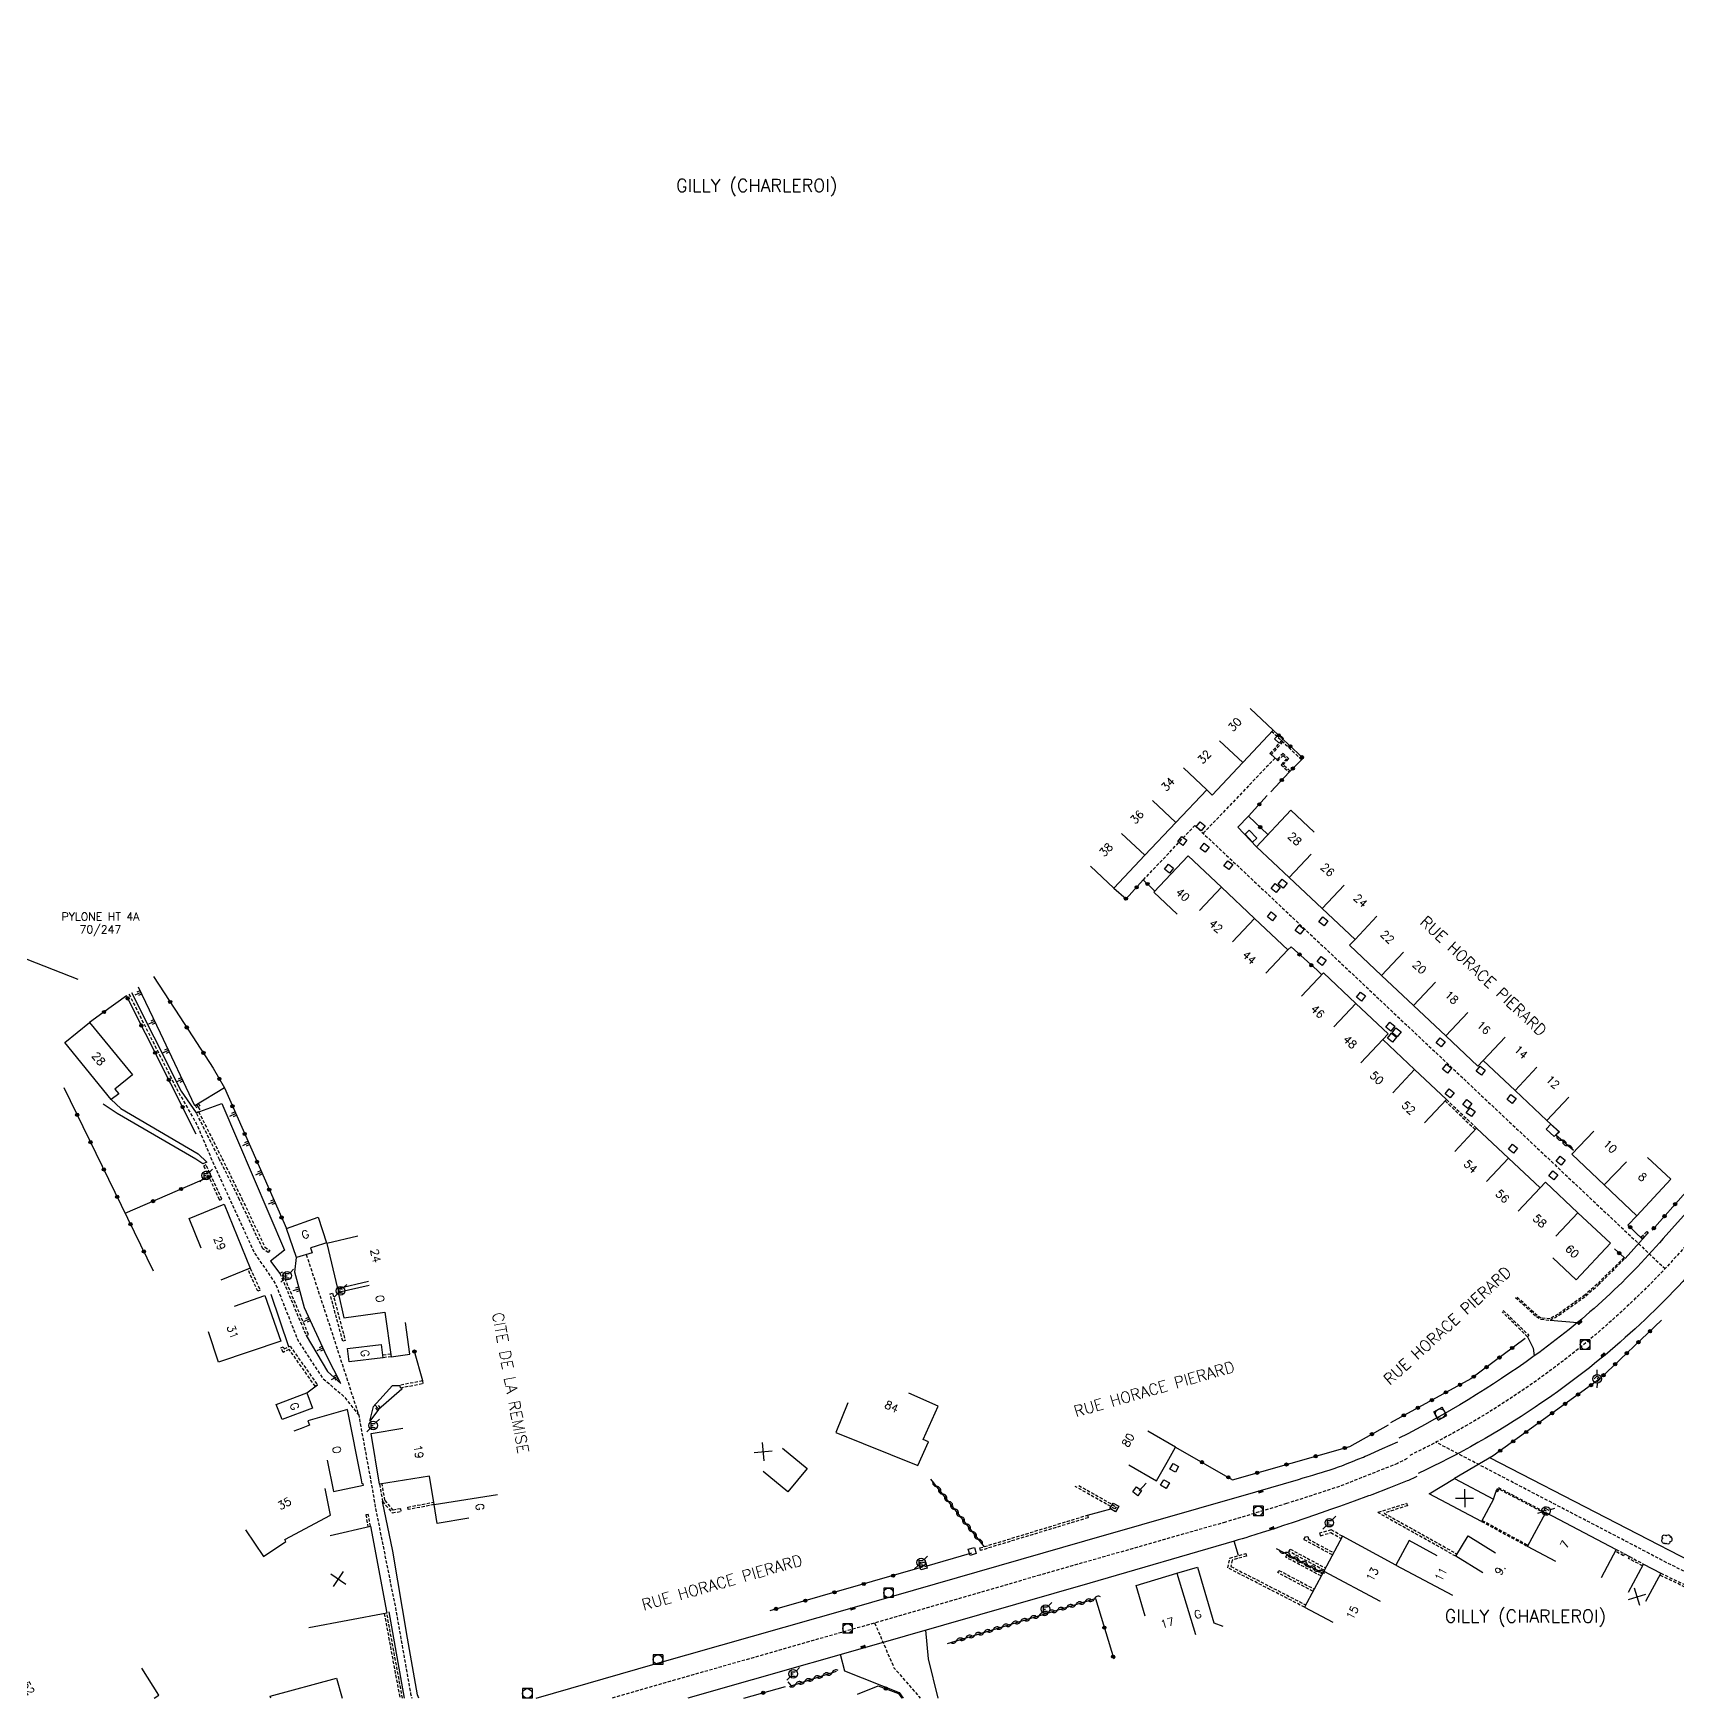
# Model space of a CAD drawing. Header units: millimetres. Extents: x 156998 to 158000, y 123000 to 124000.
# Drawn here: x 157348.8 to 157605.7, y 122999.9 to 123260.1 of the extents above; entities that cross this region are included whole.
import ezdxf
from ezdxf.enums import TextEntityAlignment as Align

# ---------------------------------------------------------------- set-up
doc = ezdxf.new("R2010")
doc.units = ezdxf.units.MM
doc.linetypes.add('DASHED', pattern=[0.75, 0.5, -0.25])
doc.layers.get('0').update_dxf_attribs({"linetype": 'CONTINUOUS'})
for name, color, linetype in [('W0001', 6, 'DASHED'), ('W0008', 7, 'CONTINUOUS'), ('W0100', 7, 'CONTINUOUS'), ('W0112', 1, 'DASHED'), ('W0211', 2, 'CONTINUOUS'), ('W0300', 7, 'CONTINUOUS'), ('W0310', 3, 'CONTINUOUS'), ('W0322', 7, 'CONTINUOUS'), ('W0334', 7, 'CONTINUOUS'), ('W0400', 7, 'CONTINUOUS'), ('W0420', 7, 'CONTINUOUS'), ('W0471', 7, 'CONTINUOUS'), ('W0473', 7, 'CONTINUOUS'), ('W0980', 7, 'CONTINUOUS'), ('W0984', 7, 'CONTINUOUS'), ('W0989', 7, 'CONTINUOUS'), ('W0991', 7, 'CONTINUOUS'), ('W1102', 7, 'CONTINUOUS')]:
    doc.layers.add(name, color=color, linetype=linetype)
doc.styles.get("Standard").update_dxf_attribs({"font": 'romans.shx', "width": 0.85})

# ---------------------------------------------------------------- blocks, each defined once
blk = doc.blocks.new('t112o')
at = {"color": 0, "linetype": 'Continuous'}
for p, q in [((-0.5, 0.5), (0.5, 0.5)), ((-0.5, -0.5), (-0.5, 0.5)), ((0.5, 0.5), (0.5, -0.5)), ((0.5, -0.5), (-0.5, -0.5))]:
    blk.add_line(p, q, dxfattribs=at)
blk = doc.blocks.new('T420')
for p, q in [((0.75, 0.75), (-0.75, 0.75)), ((-0.75, 0.75), (-0.75, -0.75)), ((0.75, 0.75), (0.75, -0.75)), ((0.75, -0.75), (-0.75, -0.75))]:
    blk.add_line(p, q)
blk.add_ellipse((0, 0), major_axis=(-0.53, 0.53), ratio=1, start_param=3.926991, end_param=10.210176)
blk = doc.blocks.new('T400')
for p, q in [((-0.15, 0.3), (0.15, 0.3)), ((-0.15, -0.25), (-0.15, 0.3)), ((-0.15, 0.15), (0.15, 0.15)), ((-0.15, 0), (0.15, 0)), ((0.15, 0.3), (0.15, -0.25)), ((-0.15, -0.15), (0.15, -0.15)), ((-0.15, -0.25), (-0.15, -0.3)), ((-0.15, -0.3), (0.15, -0.3)), ((0.15, -0.3), (0.15, -0.25))]:
    blk.add_line(p, q)
blk = doc.blocks.new('T471')
for p, q in [((-0.333334, 0.333334), (-0.333334, -0.333334)), ((-0.333334, 0.333334), (0.333334, 0.333334)), ((-0.333334, 0), (0, 0)), ((0.500001, 0.500001), (1.000002, 1.000002)), ((-0.500001, -0.500001), (-1.000002, -1.000002)), ((-0.333334, -0.333334), (0.333334, -0.333334))]:
    blk.add_line(p, q)
blk.add_ellipse((0, 0), major_axis=(0.471405, 0.471405), ratio=1, start_param=5.4977871438, end_param=11.780972451)
blk = doc.blocks.new('t211o')
at = {"color": 0, "linetype": 'Continuous'}
for p, q in [((-0.29, 0.5), (-0.29, 0)), ((0, 1), (0, 0)), ((0.29, 0.5), (0.29, 0))]:
    blk.add_line(p, q, dxfattribs=at)
blk = doc.blocks.new('t991o')
at = {"color": 0, "linetype": 'Continuous'}
for p, q in [((-1, 1), (1, -1)), ((-1, -1), (1, 1))]:
    blk.add_line(p, q, dxfattribs=at)
blk = doc.blocks.new('t322o')
at = {"color": 0, "linetype": 'Continuous'}
for radius in [0.25, 0.15]:
    blk.add_circle((0, 0), radius, dxfattribs=at)
blk = doc.blocks.new('t310o')
at = {"color": 0, "linetype": 'Continuous'}
for centre, start, end in [((-0.5, 0.38), 216.8699, 323.1304), ((0.5, -0.37), 36.8699, 143.1303)]:
    blk.add_arc(centre, 0.625, start, end, dxfattribs=at)
blk = doc.blocks.new('T300')
for p, q in [((-0.8, 0.51), (-0.86, 0.34)), ((-0.86, 0.34), (-0.86, 0.17)), ((-0.86, 0.17), (-0.74, 0.06)), ((-0.69, 0.63), (-0.8, 0.51)), ((-0.8, -0.06), (-0.74, 0.06)), ((-0.74, 0.06), (-0.69, 0.11)), ((-0.57, 0.69), (-0.69, 0.63)), ((-0.46, 0.69), (-0.57, 0.69)), ((-0.29, 0.63), (-0.46, 0.69)), ((-0.29, 0.63), (-0.17, 0.74)), ((-0.23, 0.57), (-0.29, 0.63)), ((-0.17, 0.74), (-0.06, 0.8)), ((-0.06, 0.8), (0.06, 0.8)), ((0.06, 0.8), (0.23, 0.74)), ((0.23, 0.74), (0.34, 0.63)), ((0.34, 0.63), (0.4, 0.51)), ((0.46, 0.46), (0.34, 0.46)), ((0.4, 0.51), (0.4, 0.46)), ((0.57, 0.4), (0.46, 0.46)), ((0.57, 0.4), (0.69, 0.29)), ((0.69, 0.29), (0.74, 0.17)), ((0.74, 0.06), (0.69, -0.17)), ((0.74, 0.17), (0.74, 0.06)), ((-0.8, -0.17), (-0.8, -0.06)), ((-0.8, -0.23), (-0.8, -0.17)), ((-0.74, -0.34), (-0.8, -0.23)), ((-0.69, -0.4), (-0.74, -0.34)), ((-0.51, -0.46), (-0.69, -0.4)), ((-0.4, -0.46), (-0.51, -0.46)), ((-0.4, -0.46), (-0.34, -0.46)), ((-0.34, -0.46), (-0.34, -0.4)), ((-0.34, -0.51), (-0.34, -0.46)), ((-0.29, -0.63), (-0.34, -0.51)), ((-0.17, -0.74), (-0.29, -0.63)), ((-0.06, -0.8), (-0.17, -0.74)), ((0.06, -0.8), (-0.06, -0.8)), ((0.17, -0.74), (0.06, -0.8)), ((0.23, -0.69), (0.17, -0.74)), ((0.29, -0.46), (0.23, -0.46)), ((0.29, -0.63), (0.23, -0.69)), ((0.46, -0.4), (0.29, -0.46)), ((0.34, -0.51), (0.29, -0.63)), ((0.34, -0.51), (0.34, -0.46)), ((0.57, -0.34), (0.46, -0.4)), ((0.63, -0.29), (0.57, -0.34)), ((0.69, -0.17), (0.63, -0.29))]:
    blk.add_line(p, q)

msp = doc.modelspace()

# ---------------------------------------------------------------- linework, layer by layer
at = {"layer": 'W0001'}
msp.add_line((157542.81, 123146.88), (157531.57, 123135.13), dxfattribs=at)
at = {"layer": 'W0001', "flags": 128}
msp.add_lwpolyline([(157713.9, 123189.35), (157681.63, 123153.61), (157676.16, 123147.5), (157660.23, 123129.89), (157645.66, 123113.81), (157633.58, 123100.43), (157605.98, 123069.56, -0.098423), (157563.66, 123037.84)], format="xyb", dxfattribs=at)
at = {"layer": 'W0001'}
for points in [[(157522.24, 123127.84), (157530.27, 123136.35), (157603.74, 123067.12)], [(157563.43, 123037.43), (157561.93, 123036.67), (157552.86, 123033.08), (157544.61, 123030.4), (157535.04, 123027.51), (157506.07, 123019.24), (157487.35, 123013.79), (157449.09, 123002.85), (157439.17, 123000)]]:
    msp.add_lwpolyline(points, dxfattribs=at)
at = {"layer": 'W0001', "flags": 128}
for points in [[(157363.72, 123110), (157371.43, 123094.72), (157374.25, 123089.81), (157376.83, 123083.74), (157383.26, 123069.69), (157386.64, 123064.71), (157390.15, 123055.85), (157393.96, 123050.02), (157397.36, 123047.13), (157399.62, 123044.2)], [(157391.44, 123069.33), (157397.48, 123050.86), (157399.62, 123044.2), (157401.62, 123033.36), (157402.24, 123029.73), (157405.35, 123014.17), (157407.74, 123000.68), (157407.91, 123000)], [(157648.56, 123000), (157643.88, 123002.04), (157634.97, 123005.98), (157633.63, 123006.24), (157623.73, 123010.77), (157621.79, 123012.55), (157611.96, 123017.23), (157603.93, 123021.21), (157596.92, 123024.89), (157585.92, 123030.61), (157567.95, 123039.99)], [(157480.24, 123011.76), (157483.26, 123004.76), (157487.17, 123000.25), (157487.17, 123000.25), (157487.34, 123000)]]:
    msp.add_lwpolyline(points, dxfattribs=at)
at = {"layer": 'W0008'}
for points in [[(157634.03, 123258.35, 0.016826), (157656.84, 123259.48, -0.029671), (157669.05, 123260.11, -0.238707), (157677.95, 123253.83), (157684.26, 123241.2), (157683.88, 123241.02), (157687.48, 123233.68), (157706.59, 123194.75, -0.348584), (157704.78, 123184.26), (157679.16, 123155.83), (157673.69, 123149.72), (157657.77, 123132.11), (157643.2, 123116.03), (157631.12, 123102.65), (157603.45, 123071.81, -0.059604), (157583.3, 123053.48, -0.039434), (157562.15, 123040.62)], [(157747.43, 123000), (157746.13, 123006.86), (157740.74, 123038.35), (157739.04, 123048.48), (157736.95, 123060.13), (157734.57, 123074.13), (157730.31, 123098.32), (157725.94, 123123.65), (157727.69, 123125.92, 0.042829), (157715.45, 123172.39, 0.388602), (157706.52, 123173.51), (157699.98, 123168.94), (157682.99, 123150.14), (157678.54, 123145.16), (157663.29, 123128.21), (157647.61, 123110.84), (157636.16, 123098.07), (157608.61, 123067.42, -0.064262), (157583.47, 123045.49, -0.037804), (157565.16, 123035.09)]]:
    msp.add_lwpolyline(points, format="xyb", dxfattribs=at)
for points in [[(157360.97, 123093.55), (157362.44, 123092.12), (157374.56, 123085.06), (157375.88, 123083.74), (157375.26, 123083.47), (157374.16, 123084.21), (157361.88, 123091.37), (157359.69, 123092.8)], [(157427.33, 123000), (157445.97, 123005.36), (157476.35, 123014.03), (157513.09, 123024.58), (157539.8, 123032.24), (157546.47, 123034.19), (157547.22, 123034.41), (157547.98, 123034.63), (157548.73, 123034.86), (157549.49, 123035.09), (157550.08, 123035.28), (157550.68, 123035.46), (157551.28, 123035.65), (157551.87, 123035.85), (157552.21, 123035.96), (157552.55, 123036.08), (157552.89, 123036.2), (157553.23, 123036.33), (157554.08, 123036.66), (157554.92, 123037), (157555.76, 123037.34), (157556.6, 123037.68), (157556.89, 123037.8), (157557.17, 123037.92), (157559.57, 123039), (157561.98, 123040.08)], [(157612.71, 123018.81), (157576.36, 123037.57)], [(157564.97, 123034.63), (157564.75, 123034.52), (157564.53, 123034.42), (157564.31, 123034.32), (157564.09, 123034.23), (157563.87, 123034.13), (157563.64, 123034.04), (157563.42, 123033.95), (157563.2, 123033.86), (157560.56, 123032.82), (157557.92, 123031.79), (157557.67, 123031.69), (157557.42, 123031.6), (157555.16, 123030.78), (157552.89, 123029.97), (157551.45, 123029.47), (157550.01, 123028.96), (157547.75, 123028.19), (157545.48, 123027.42), (157544.14, 123026.97), (157542.8, 123026.53), (157541.81, 123026.21), (157540.81, 123025.89), (157539.82, 123025.58), (157538.83, 123025.26), (157538.23, 123025.08), (157537.64, 123024.9), (157537.04, 123024.72), (157536.44, 123024.54), (157513.84, 123018), (157479.39, 123008.1), (157461.11, 123002.87), (157451.07, 123000)], [(157409.01, 123000), (157408.83, 123000.55), (157408.83, 123000.55), (157407.27, 123009.38), (157404.95, 123022.99), (157403.35, 123030.74)]]:
    msp.add_lwpolyline(points, dxfattribs=at)
at = {"layer": 'W0008', "flags": 128}
for points in [[(157385.91, 123063.14), (157388.68, 123054.93)], [(157537.07, 123022.31), (157536.44, 123024.54)], [(157495.36, 123022.68), (157488.05, 123020.54)], [(157406.8, 123000), (157404.37, 123013.5)], [(157490.17, 123000), (157488.65, 123006.16), (157488.22, 123010.61)], [(157474.87, 123006.87), (157475.51, 123004.28), (157484.07, 123000.91), (157484.69, 123000)]]:
    msp.add_lwpolyline(points, dxfattribs=at)
at = {"layer": 'W0100'}
for points in [[(157538.9, 123154.65), (157542.53, 123151.22), (157537.76, 123146.17), (157532.98, 123141.11), (157532.13, 123141.92), (157527.29, 123136.8), (157522.46, 123131.69), (157517.62, 123126.57), (157513.99, 123130)], [(157588.7, 123093.92), (157585.28, 123090.27), (157580.3, 123094.96), (157575.31, 123099.65), (157574.49, 123098.77), (157569.48, 123103.49), (157564.46, 123108.2), (157559.45, 123112.92), (157554.44, 123117.63), (157555.3, 123118.55), (157550.16, 123123.38), (157545.03, 123128.2), (157539.89, 123133.03), (157545.25, 123138.73), (157548.89, 123135.3)], [(157527.49, 123122.5), (157523.85, 123125.93), (157529.22, 123131.61), (157534.41, 123126.72), (157539.6, 123121.82), (157544.79, 123116.92), (157541.36, 123113.28)], [(157546.94, 123109.67), (157550.37, 123113.31), (157555.43, 123108.55), (157560.49, 123103.79), (157559.64, 123102.89), (157564.61, 123098.22), (157569.58, 123093.54), (157566.15, 123089.9)], [(157586.22, 123068.82), (157589.86, 123065.39), (157595.2, 123071.07), (157590.13, 123075.83), (157585.06, 123080.6), (157584.24, 123079.72), (157579.27, 123084.39), (157574.3, 123089.06), (157570.88, 123085.42)], [(157601, 123084.49), (157604.64, 123081.07), (157599.31, 123075.39), (157589.19, 123084.98), (157592.63, 123088.61)], [(157375.02, 123070.3), (157373.13, 123074.93), (157378.61, 123077.17), (157382.69, 123067.18), (157378.06, 123065.29)], [(157399.49, 123072.18), (157394.63, 123071.02), (157396.31, 123064), (157401.17, 123065.16)], [(157380.23, 123061.23), (157384.95, 123062.9), (157387.47, 123055.79), (157377.74, 123052.51), (157376.14, 123057.24)], [(157401.27, 123064.48), (157396.39, 123063.38), (157397.28, 123059.42), (157403.73, 123060.31), (157404.7, 123053.35), (157407.63, 123053.75), (157406.94, 123058.71)], [(157476.05, 123046.16), (157474.19, 123041.52), (157487, 123036.36), (157488.65, 123040.06), (157488.65, 123040.06), (157487.84, 123040.42), (157490.17, 123045.63), (157485.6, 123047.67)], [(157394.72, 123037.2), (157395.69, 123032.31), (157400.35, 123033.3), (157400.33, 123033.51), (157400.18, 123033.48), (157400.06, 123034.13), (157397.88, 123045.11), (157391.67, 123043.35), (157391.94, 123042.67), (157390.65, 123042.16), (157389.49, 123041.7)], [(157416.82, 123028.11), (157411.88, 123027.32), (157411.41, 123030.24), (157410.7, 123034.67), (157402.88, 123033.42), (157401.57, 123041.37), (157406.51, 123042.18)], [(157519.95, 123036.48), (157524.26, 123033.96), (157525.92, 123036.86), (157527.27, 123039.23), (157522.92, 123041.7)], [(157465.83, 123039.06), (157469.69, 123035.88), (157466.7, 123032.25), (157462.84, 123035.44)], [(157381.96, 123026.3), (157384.75, 123022.16), (157388.22, 123024.51), (157388.07, 123024.78), (157395.23, 123028.62), (157394.38, 123032.78)], [(157586.65, 123021.36), (157582.25, 123023.73), (157585.09, 123029.02), (157596.08, 123023.26), (157593.76, 123018.83)], [(157395.18, 123025.41), (157401.46, 123026.86), (157404.01, 123013.3), (157391.84, 123011)], [(157568.15, 123022.22), (157563.76, 123024.62), (157561.68, 123020.81), (157553.32, 123025.3), (157550.4, 123019.87), (157547.41, 123014.22), (157551.82, 123011.88)], [(157575.29, 123019.57), (157571.04, 123022.18), (157572.98, 123025.35), (157577.24, 123022.73)], [(157598.03, 123016.55), (157600.38, 123020.96), (157603.06, 123019.53), (157600.7, 123015.12)], [(157367.69, 123000), (157368.41, 123000.46), (157365.73, 123004.68)], [(157385.79, 123000.31), (157396.17, 123003.12), (157397.02, 123000)], [(157385.87, 123000), (157385.79, 123000.31)]]:
    msp.add_lwpolyline(points, dxfattribs=at)
for points in [[(157364.27, 123097.39), (157361.53, 123095.15), (157362.15, 123094.4), (157360.97, 123093.55), (157353.7, 123102.43), (157357.56, 123105.59)], [(157393.28, 123075.18), (157394.59, 123071.17), (157392.65, 123070.52), (157392.1, 123070.34), (157392.35, 123069.6), (157389.88, 123068.87), (157388.34, 123073.37)], [(157575.08, 123027.62), (157566.87, 123031.95), (157570.82, 123034.34), (157576.92, 123031.12)]]:
    msp.add_lwpolyline(points, close=True, dxfattribs=at)
at = {"layer": 'W0100', "flags": 128}
for points in [[(157403.4, 123053.19), (157398.13, 123052.58), (157397.88, 123054.65), (157403.15, 123055.27)], [(157386.75, 123045.9), (157391.54, 123047.69), (157392.42, 123045.32), (157387.64, 123043.53)]]:
    msp.add_lwpolyline(points, close=True, dxfattribs=at)
msp.add_lwpolyline([(157522.53, 123012.83), (157521.09, 123017.62), (157527.48, 123019.54), (157530.71, 123020.5), (157533.26, 123011.8), (157534.62, 123011.25)], dxfattribs=at)
at = {"layer": 'W0112'}
msp.add_line((157546.95, 123146.62), (157542.32, 123150.99), dxfattribs=at)
for points in [[(157543.99, 123149.41), (157542.18, 123147.43), (157542.01, 123147.58), (157543.83, 123149.57)], [(157545.17, 123144.84), (157544.07, 123145.84), (157544.93, 123146.78), (157544.06, 123147.61), (157543.06, 123146.63), (157543.22, 123146.46), (157544.06, 123147.29), (157544.61, 123146.77), (157543.75, 123145.83), (157545.01, 123144.68)], [(157569.37, 123093.32), (157574.1, 123088.84)], [(157569.58, 123093.54), (157574.3, 123089.06)], [(157580.38, 123062.61), (157583.65, 123059.62), (157584.36, 123059.21), (157585.81, 123059.06), (157587.14, 123059.83), (157591.37, 123062.85), (157593.28, 123064.54), (157597.5, 123068.72), (157597.36, 123068.86), (157593.14, 123064.69), (157591.24, 123063.01), (157587.03, 123059.99), (157585.77, 123059.27), (157584.42, 123059.4), (157583.77, 123059.78), (157580.51, 123062.75)], [(157382.69, 123067.18), (157384.23, 123063.73), (157383.86, 123063.57), (157382.32, 123067.02)], [(157578.47, 123060.58), (157582.46, 123056.69), (157582.26, 123056.48), (157578.27, 123060.37)], [(157402.88, 123033.42), (157403.35, 123030.74), (157404.87, 123028.96), (157406.27, 123029.2), (157406.2, 123029.6), (157405.03, 123029.39), (157403.73, 123030.92), (157403.27, 123033.49)], [(157512.13, 123033.24), (157517.97, 123029.92), (157517.77, 123029.57), (157511.59, 123033.09)], [(157585.01, 123028.86), (157577.78, 123032.67), (157577.53, 123032.25), (157577.37, 123032.35), (157577.71, 123032.91), (157585.09, 123029.02)], [(157411.41, 123030.24), (157407.37, 123029.47), (157407.3, 123029.86), (157411.34, 123030.63)], [(157571.04, 123022.18), (157558.98, 123028.95), (157558.94, 123029.06), (157563.36, 123030.46), (157563.48, 123030.08), (157559.84, 123028.92), (157571.23, 123022.53)], [(157401.46, 123026.86), (157401.12, 123028.72), (157400.73, 123028.65), (157401.06, 123026.79)], [(157575.08, 123027.62), (157582.25, 123023.73)], [(157575.16, 123027.79), (157582.34, 123023.89)], [(157551.76, 123022.39), (157547.31, 123024.78), (157547.56, 123025.19), (157547.95, 123025.29), (157548.05, 123024.9), (157547.96, 123024.88), (157551.94, 123022.74)], [(157547.41, 123014.22), (157535.44, 123020.36), (157535.75, 123021.9), (157538.25, 123022.6), (157538.36, 123022.21), (157536.09, 123021.58), (157535.9, 123020.58), (157547.59, 123014.58)], [(157549.99, 123019.1), (157544.47, 123022.03), (157544.66, 123022.38), (157550.18, 123019.45)], [(157550.47, 123019.99), (157544.98, 123022.94), (157545.17, 123023.29), (157550.66, 123020.35)], [(157596.08, 123023.26), (157597.41, 123022.55), (157597.25, 123022.26), (157595.93, 123022.96)], [(157600.23, 123020.67), (157598.04, 123021.84), (157598.2, 123022.13), (157600.38, 123020.96)], [(157548.72, 123016.7), (157543.22, 123019.62), (157543.41, 123019.97), (157548.91, 123017.05)], [(157626.06, 123000), (157623.1, 123009.62), (157602.91, 123019.24)], [(157603.06, 123019.53), (157623.37, 123009.85), (157626.41, 123000)], [(157403.62, 123013.22), (157406.06, 123000)], [(157406.47, 123000), (157404.01, 123013.3)]]:
    msp.add_lwpolyline(points, dxfattribs=at)
for points in [[(157385.73, 123069.96), (157385.5, 123069.63), (157384.64, 123070.22), (157381.02, 123077.87), (157377.9, 123084.16), (157374.24, 123091.48), (157374.6, 123091.66), (157378.26, 123084.34), (157381.38, 123078.04), (157384.96, 123070.49)], [(157377.88, 123077.8), (157378.24, 123077.97), (157375.76, 123083.31), (157375.4, 123083.15)], [(157599.99, 123072.06), (157600.9, 123072.9), (157601.1, 123072.68), (157600.19, 123071.84)], [(157387.68, 123066.54), (157387.32, 123066.38), (157391.41, 123056.69), (157391.78, 123056.84)], [(157395.55, 123063.27), (157397.52, 123055.88), (157397.13, 123055.78), (157395.16, 123063.17)], [(157387.48, 123054.72), (157387.84, 123054.89), (157388, 123054.56), (157388.89, 123055.02), (157393.17, 123048.96), (157392.84, 123048.73), (157388.76, 123054.5), (157387.82, 123054.02)], [(157409.7, 123049.19), (157409.62, 123049.59), (157406.03, 123048.88), (157406.11, 123048.49)], [(157513.48, 123028.59), (157513.6, 123028.2), (157496.78, 123023.09), (157496.66, 123023.47)], [(157553.12, 123024.96), (157553.32, 123025.3), (157551.57, 123026.31), (157549.77, 123025.78), (157549.89, 123025.39), (157551.52, 123025.88)]]:
    msp.add_lwpolyline(points, close=True, dxfattribs=at)
at = {"layer": 'W0112', "flags": 128}
for points in [[(157404.65, 123053.74), (157403.35, 123053.59)], [(157404.7, 123053.35), (157403.4, 123053.19)]]:
    msp.add_lwpolyline(points, dxfattribs=at)
at = {"layer": 'W0211', "flags": 128}
for points in [[(157364.11, 123110.28), (157367.62, 123103.31), (157371.89, 123094.82), (157374.24, 123091.48), (157378.23, 123092.94), (157388.03, 123070.02), (157385.86, 123068.3), (157387.32, 123066.38)], [(157378.64, 123095.34), (157374.02, 123092.57), (157368.64, 123103.91), (157365.24, 123111.08)], [(157391.41, 123056.69), (157394.75, 123051.07), (157396.83, 123049.15), (157394.65, 123053.46), (157391.16, 123060.98), (157389.64, 123066.54), (157389.88, 123068.87)], [(157406.29, 123048.53), (157406.35, 123048.26), (157402.72, 123045.11), (157401.35, 123043.29), (157401.92, 123045.58), (157404.91, 123048.88), (157406.03, 123048.88)]]:
    msp.add_lwpolyline(points, dxfattribs=at)
at = {"layer": 'W0310'}
msp.add_lwpolyline([(157589.44, 123085.55), (157586.67, 123087.98)], dxfattribs=at)
at = {"layer": 'W0310', "flags": 128}
for points in [[(157497.38, 123023.66), (157489.04, 123034.21)], [(157543, 123023.41), (157550.24, 123019.57)], [(157491.6, 123008.56), (157514.77, 123015.58)], [(157466.7, 123002.57), (157467.22, 123001.96), (157474.26, 123004.22)]]:
    msp.add_lwpolyline(points, dxfattribs=at)
at = {"layer": 'W0322'}
for points in [[(157542.15, 123141.62), (157545.01, 123144.68), (157547.19, 123146.85), (157542.53, 123151.22)], [(157541.7, 123134.95), (157538.67, 123137.81), (157541.58, 123141.02)], [(157517.62, 123126.57), (157519.55, 123124.87), (157522.22, 123127.86), (157524, 123126.08)], [(157544.79, 123116.92), (157545.3, 123117.41), (157549.36, 123113.72)], [(157586.67, 123087.98), (157587.24, 123088.49), (157585.9, 123089.67)], [(157606.98, 123079.06), (157601.71, 123073.12)], [(157600.22, 123071.74), (157597.94, 123073.93), (157599.31, 123075.39)], [(157595.83, 123070.22), (157597.33, 123068.83)], [(157603.2, 123059.06), (157593.54, 123049.9), (157576.89, 123037.88)], [(157581.87, 123056.21), (157573.37, 123049.88), (157560.83, 123043.05)]]:
    msp.add_lwpolyline(points, dxfattribs=at)
at = {"layer": 'W0322', "flags": 128}
for points in [[(157367.58, 123112.76), (157371.69, 123106.44), (157376.9, 123098.45), (157378.64, 123095.34), (157388.34, 123073.37)], [(157374.25, 123088.14), (157366.31, 123103.83), (157363.33, 123109.72), (157359.66, 123107.09), (157357.56, 123105.59)], [(157353.55, 123095.41), (157367.53, 123066.77)], [(157363.14, 123075.76), (157376.36, 123081.5)], [(157409.62, 123049.59), (157408.32, 123054.19)], [(157391.54, 123047.69), (157393.17, 123048.96)], [(157527.27, 123039.23), (157536.17, 123034.14), (157554.49, 123039.32), (157560.54, 123042.7)], [(157521.55, 123032.4), (157522.69, 123033.62)], [(157513.49, 123028.58), (157517.36, 123029.65)], [(157487.69, 123020.45), (157463.85, 123013.67)], [(157514.77, 123015.58), (157517.6, 123006.13)], [(157459.8, 123000), (157466.33, 123001.84)], [(157477.58, 123000.62), (157480.79, 123001.96), (157483.99, 123000.74), (157484.51, 123000)]]:
    msp.add_lwpolyline(points, dxfattribs=at)
at = {"layer": 'W0334'}
for p, q in [((157549.36, 123113.72), (157550.09, 123113.03)), ((157585.9, 123089.67), (157585.28, 123090.27)), ((157576.89, 123037.88), (157570.82, 123034.34)), ((157597.41, 123022.55), (157598.2, 123022.13))]:
    msp.add_line(p, q, dxfattribs=at)
for points in [[(157543.07, 123146.64), (157542.19, 123147.45)], [(157539.89, 123133.03), (157536.97, 123136.1), (157538.67, 123137.81)], [(157600.81, 123072.34), (157600.22, 123071.74), (157597.5, 123068.72)], [(157585.81, 123059.06), (157590.08, 123058.7)], [(157582.26, 123056.48), (157583.12, 123054.68), (157583.3, 123053.48)], [(157576.92, 123031.12), (157577.37, 123032.35)]]:
    msp.add_lwpolyline(points, dxfattribs=at)
for points in [[(157539.3, 123133.74), (157538.14, 123134.99), (157538.78, 123135.63), (157539.95, 123134.39)], [(157586.4, 123087.77), (157585.18, 123088.93), (157585.9, 123089.67), (157587.12, 123088.51)]]:
    msp.add_lwpolyline(points, close=True, dxfattribs=at)
at = {"layer": 'W0473', "elevation": 0.94, "flags": 128}
msp.add_lwpolyline([(157346.57, 123115.93), (157355.75, 123112.34)], dxfattribs=at)
at = {"layer": 'W1102'}
for p, q in [((157534.12, 123149.6), (157537.76, 123146.17)), ((157528.49, 123145.35), (157532.13, 123141.92)), ((157523.66, 123140.24), (157527.29, 123136.8)), ((157518.82, 123135.12), (157522.46, 123131.69)), ((157548.45, 123131.85), (157545.03, 123128.2)), ((157534.41, 123126.72), (157530.98, 123123.08)), ((157553.59, 123127.02), (157550.16, 123123.38)), ((157539.6, 123121.82), (157536.17, 123118.18)), ((157558.72, 123122.19), (157555.3, 123118.55)), ((157562.88, 123116.56), (157559.45, 123112.92)), ((157567.89, 123111.85), (157564.46, 123108.2)), ((157552, 123104.91), (157555.43, 123108.55)), ((157572.9, 123107.13), (157569.48, 123103.49)), ((157556.21, 123099.25), (157559.64, 123102.89)), ((157578.74, 123103.29), (157575.31, 123099.65)), ((157561.18, 123094.57), (157564.61, 123098.22)), ((157583.72, 123098.6), (157580.3, 123094.96)), ((157575.84, 123080.75), (157579.27, 123084.39)), ((157594.25, 123080.19), (157597.69, 123083.82)), ((157580.81, 123076.08), (157584.24, 123079.72)), ((157586.7, 123072.19), (157590.13, 123075.83))]:
    msp.add_line(p, q, dxfattribs=at)
at = {"layer": 'W1102', "flags": 128}
for points in [[(157411.41, 123030.24), (157421.29, 123031.82)], [(157527.48, 123019.54), (157530.36, 123009.97)], [(157550.4, 123019.87), (157559.23, 123015.18)], [(157561.68, 123020.81), (157570.51, 123016.12)]]:
    msp.add_lwpolyline(points, dxfattribs=at)

# ---------------------------------------------------------------- block references
at = {"layer": 'W0112'}
for p, rotation in [((157543.42, 123149.91), 136.8289338941502), ((157531.19, 123136.2), 141.8169419394893), ((157528.33, 123133.95), 141.8169419394893), ((157531.82, 123132.86), 141.8169419394893), ((157535.5, 123130.15), 141.8169419394893), ((157526.22, 123129.62), 141.8169419394893), ((157543.99, 123127.25), 141.8169419394893), ((157542.9, 123126.6), 141.8169419394893), ((157542.3, 123122.16), 141.8169419394893), ((157546.64, 123120.05), 141.8169419394893), ((157550.37, 123121.39), 141.8169419394893), ((157550.07, 123115.2), 141.8169419394893), ((157556.24, 123109.63), 141.8169419394893), ((157560.83, 123104.9), 141.8169419394893), ((157561.78, 123104.03), 141.8169419394893), ((157561.08, 123103.2), 141.8169419394893), ((157568.67, 123102.47), 141.8169419394893), ((157569.67, 123098.36), 141.8169419394893), ((157574.95, 123098.03), 141.8169419394893), ((157570.08, 123094.5), 141.8169419394893), ((157579.75, 123093.6), 141.8169419394893), ((157572.84, 123092.82), 141.8169419394893), ((157573.39, 123091.56), 141.8169419394893), ((157579.98, 123085.84), 141.8169419394893), ((157587.42, 123084), 141.8169419394893), ((157586.28, 123081.68), 141.8169419394893), ((157527.06, 123035.99), 60.98340425689641), ((157521.26, 123032.34), 53.47615316646404), ((157525.61, 123033.46), 60.40784943920861), ((157517.69, 123029.82), 61.33300739086418), ((157487.82, 123020.69), 14.51020223135523), ((157495.49, 123022.93), 16.55063402353567)]:
    msp.add_blockref('t112o', p, dxfattribs=dict(at, rotation=rotation))
at = {"layer": 'W0211'}
for p, rotation in [((157365.61, 123110.3), 115.3786242516221), ((157367.75, 123105.78), 115.3786242511182), ((157369.9, 123101.26), 115.3786242511495), ((157372.04, 123096.74), 115.3786242512271), ((157374.35, 123092.77), 210.9330741625232), ((157380.4, 123091.35), 113.8392422629311), ((157382.42, 123086.78), 113.8392422631665), ((157384.44, 123082.2), 113.8392422628108), ((157386.46, 123077.63), 113.8392422629752), ((157390.34, 123063.98), 105.3496509366568), ((157391.96, 123059.27), 114.8684334392069), ((157394.06, 123054.73), 114.8684334390771), ((157394.06, 123054.73), 114.8684334392069), ((157396.28, 123050.25), 116.8678128852529), ((157402.77, 123045.16), 40.98821750193076)]:
    msp.add_blockref('t211o', p, dxfattribs=dict(at, rotation=rotation))
at = {"layer": 'W0300', "rotation": 216.7813152394882}
msp.add_blockref('T300', (157603.91, 123024.81), dxfattribs=at)
at = {"layer": 'W0310'}
for p, rotation in [((157587.56, 123087.2), 138.7172079095792), ((157588.5, 123086.37), 138.7172079095792), ((157489.94, 123033.08), 128.3241931736182), ((157490.87, 123031.9), 128.3241931736182), ((157491.8, 123030.72), 128.3241931736182), ((157492.73, 123029.55), 128.3241931736182), ((157493.66, 123028.37), 128.3241931736182), ((157494.59, 123027.19), 128.3241931736182), ((157495.52, 123026.02), 128.3241931736182), ((157496.45, 123024.84), 128.3241931736182), ((157544.32, 123022.71), 332.0419905393707), ((157545.65, 123022), 332.0419905393707), ((157546.97, 123021.3), 332.0419905393707), ((157548.3, 123020.6), 332.0419905393707), ((157549.62, 123019.89), 332.0419905393707), ((157514.57, 123015.52), 16.87300896623372), ((157505.96, 123012.91), 16.87300896623372), ((157507.39, 123013.35), 16.87300896623372), ((157508.83, 123013.78), 16.87300896623372), ((157510.26, 123014.22), 16.87300896623372), ((157511.7, 123014.65), 16.87300896623372), ((157513.13, 123015.09), 16.87300896623372), ((157497.34, 123010.3), 16.87300896623372), ((157498.78, 123010.73), 16.87300896623372), ((157500.22, 123011.17), 16.87300896623372), ((157501.65, 123011.61), 16.87300896623372), ((157503.09, 123012.04), 16.87300896623372), ((157504.52, 123012.48), 16.87300896623372), ((157493.04, 123008.99), 16.87300896623372), ((157494.47, 123009.43), 16.87300896623372), ((157495.91, 123009.86), 16.87300896623372), ((157469.31, 123002.63), 17.80214441229441), ((157470.74, 123003.09), 17.80214441229441), ((157472.17, 123003.55), 17.80214441229441), ((157473.6, 123004.01), 17.80214441229441), ((157467.89, 123002.17), 17.80214441229441)]:
    msp.add_blockref('t310o', p, dxfattribs=dict(at, rotation=rotation))
at = {"layer": 'W0322'}
for p, rotation in [((157543.37, 123150.43), 136.8289338941502), ((157545.2, 123148.72), 136.8289338941502), ((157547.02, 123147.01), 136.8289338941502), ((157543.85, 123143.45), 46.85757754066653), ((157545.58, 123145.25), 44.88826185817894), ((157540.35, 123139.66), 47.80193080490922), ((157540.49, 123136.1), 316.762527823103), ((157519.5, 123124.92), 318.6802587381593), ((157521.17, 123126.69), 48.23339891606543), ((157522.87, 123127.21), 314.9925162052612), ((157546.62, 123116.2), 317.7068243161533), ((157548.47, 123114.52), 317.7068243161533), ((157363.53, 123109.33), 116.8410623763219), ((157359.83, 123107.21), 215.5952548749083), ((157370.17, 123108.78), 303.0704653535605), ((157365.67, 123105.09), 116.8410623763219), ((157372.76, 123104.8), 303.0704653536079), ((157367.82, 123100.85), 116.8410623762688), ((157375.36, 123100.82), 303.0704653536079), ((157369.96, 123096.61), 116.8410623762688), ((157377.84, 123096.77), 299.1642566329274), ((157355.63, 123091.15), 296.023302201562), ((157372.11, 123092.37), 116.8410623762688), ((157379.89, 123092.49), 293.8392422629311), ((157357.72, 123086.88), 296.023302201562), ((157381.81, 123088.15), 293.8392422629311), ((157383.73, 123083.8), 293.8392422629311), ((157359.8, 123082.61), 296.023302201562), ((157376.21, 123081.44), 23.45819116488659), ((157361.88, 123078.34), 296.023302201562), ((157371.86, 123079.55), 23.45819116488659), ((157385.65, 123079.46), 293.8392422629311), ((157367.5, 123077.66), 23.45819116488659), ((157605.32, 123077.19), 228.4138614472002), ((157363.97, 123074.07), 296.023302201562), ((157387.57, 123075.11), 293.8392422629311), ((157598.3, 123073.59), 136.1923169420304), ((157602, 123073.45), 228.4138614472002), ((157603.66, 123075.32), 228.4138614472002), ((157366.05, 123069.8), 296.023302201562), ((157596.58, 123069.53), 317.3172953890103), ((157601.39, 123057.34), 223.4732034642512), ((157579.86, 123054.72), 216.6872050795583), ((157599.58, 123055.62), 223.4732034642512), ((157408.33, 123054.16), 105.7300947855376), ((157577.86, 123053.22), 216.6872050795583), ((157595.95, 123052.18), 223.4732034642512), ((157597.76, 123053.9), 223.4732034642512), ((157573.85, 123050.24), 216.6872050795583), ((157575.85, 123051.73), 216.6872050795583), ((157594.13, 123050.46), 223.4732034642512), ((157569.5, 123047.78), 208.5682444639512), ((157571.7, 123048.97), 208.5682444639512), ((157590.15, 123047.45), 215.8162139441482), ((157592.18, 123048.91), 215.8162139441482), ((157565.11, 123045.38), 208.5682444639512), ((157567.3, 123046.58), 208.5682444639512), ((157586.09, 123044.52), 215.8162139441482), ((157588.12, 123045.98), 215.8162139441482), ((157562.91, 123044.19), 208.5682444639512), ((157584.07, 123043.06), 215.8162139441482), ((157553.72, 123039.1), 15.7869352995765), ((157557.94, 123041.25), 29.22670304818345), ((157580.01, 123040.13), 215.8162139441482), ((157582.04, 123041.59), 215.8162139441482), ((157531.39, 123036.87), 330.2230098706563), ((157544.58, 123036.51), 15.7869352995765), ((157549.15, 123037.81), 15.7869352995765), ((157577.98, 123038.67), 215.8162139441482), ((157535.51, 123034.51), 330.2230098706563), ((157540.01, 123035.22), 15.7869352995765), ((157483.12, 123019.15), 195.8714818116586), ((157473.98, 123016.55), 195.8714818116586), ((157478.55, 123017.85), 195.8714818116586), ((157464.84, 123013.95), 195.8714818116586), ((157469.41, 123015.25), 195.8714818116586), ((157516.13, 123011.03), 286.7205968417527), ((157517.5, 123006.49), 286.7205968417527), ((157462.82, 123000.85), 15.78527376737271), ((157481.98, 123001.51), 339.1402526960883)]:
    msp.add_blockref('t322o', p, dxfattribs=dict(at, rotation=rotation))
at = {"layer": 'W0400'}
for p, rotation in [((157590.35, 123058.74), 314.4215294628563), ((157590.39, 123058.74), 310.3367576143875), ((157594.1, 123053.61), 129.6210390108223), ((157540.54, 123032.3), 286.2847127709975), ((157542.34, 123026.54), 107.9432685635198), ((157476.82, 123014.01), 286.0172696683857), ((157478.47, 123008), 105.9574517946381)]:
    msp.add_blockref('T400', p, dxfattribs=dict(at, rotation=rotation))
at = {"layer": 'W0420'}
for p, rotation in [((157591.25, 123055.25), 359.9277290036632), ((157568.61, 123044.46), 208.5502104222693)]:
    msp.add_blockref('T420', p, dxfattribs=dict(at, rotation=rotation))
for p in [(157540.17, 123029.26), (157482.4, 123016.47), (157476, 123010.89), (157446.37, 123006.04), (157425.96, 123000.75)]:
    msp.add_blockref('T420', p, dxfattribs=at)
at = {"layer": 'W0471'}
for p in [(157375.78, 123081.66), (157388.45, 123066.01), (157396.77, 123063.65), (157401.87, 123042.61), (157551.28, 123027.42), (157487.49, 123021.19), (157506.93, 123013.93), (157467.51, 123003.8)]:
    msp.add_blockref('T471', p, dxfattribs=at)
for p, rotation in [((157593.13, 123049.89), 223.9270906168453), ((157585.15, 123029.26), 332.1815933318923)]:
    msp.add_blockref('T471', p, dxfattribs=dict(at, rotation=rotation))
at = {"layer": 'W0991'}
for p, rotation in [((157462.8, 123038.52), 320.4698148250222), ((157572.42, 123031.26), 315.4254050371082), ((157396.46, 123018.63), 10.67716302083309), ((157599.37, 123015.84), 61.86856434359677)]:
    msp.add_blockref('t991o', p, dxfattribs=dict(at, rotation=rotation))

# ---------------------------------------------------------------- texts
at = {"layer": 'W0980'}
msp.add_text('GILLY (CHARLEROI)', height=2, dxfattribs=at).set_placement((157461.81, 123236.2), align=Align.MIDDLE)
msp.add_text('GILLY (CHARLEROI)', height=2, rotation=359.9277, dxfattribs=at).set_placement((157581.92, 123012.68), align=Align.MIDDLE)
at = {"layer": 'W0984'}
for s, p in [('PYLONE HT 4A', (157359.27, 123122.11)), ('70/247', (157359.27, 123120.03))]:
    msp.add_text(s, height=1.25, dxfattribs=at).set_placement(p, align=Align.MIDDLE)
at = {"layer": 'W0989'}
for s, rotation, p in [('RUE HORACE PIERARD', 316.6984, (157575.36, 123112.83)), ('RUE HORACE PIERARD', 42.4687, (157569.72, 123058.22)), ('CITE DE LA REMISE', 280.4781, (157423.36, 123049.28)), ('RUE HORACE PIERARD', 15.9235, (157523.92, 123048.31)), ('RUE HORACE PIERARD', 15.9235, (157456.39, 123018.09))]:
    msp.add_text(s, height=1.75, rotation=rotation, dxfattribs=at).set_placement(p, align=Align.MIDDLE)
at = {"layer": 'W0991'}
for s, rotation, p in [('30', 46.6296, (157536.51, 123152.13)), ('32', 46.6296, (157531.74, 123147.07)), ('34', 46.6296, (157526.07, 123142.8)), ('36', 46.6296, (157521.24, 123137.68)), ('38', 46.6296, (157516.4, 123132.56)), ('28', 316.7625, (157545.89, 123134.26)), ('26', 316.7625, (157551.02, 123129.43)), ('40', 316.6767, (157528.38, 123125.53)), ('24', 316.7625, (157556.16, 123124.6)), ('42', 316.6583, (157533.57, 123120.63)), ('22', 316.7625, (157560.37, 123118.92)), ('44', 316.6583, (157538.76, 123115.73)), ('20', 316.7625, (157565.38, 123114.2)), ('18', 316.7625, (157570.4, 123109.49)), ('46', 316.7519, (157549.47, 123107.29)), ('16', 316.7625, (157575.41, 123104.77)), ('48', 316.7519, (157554.53, 123102.53)), ('28', 309.2878, (157358.99, 123099.91)), ('14', 316.7625, (157581.23, 123100.95)), ('50', 316.7519, (157558.7, 123096.91)), ('12', 316.7625, (157586.21, 123096.26)), ('52', 316.7519, (157563.67, 123092.24)), ('10', 316.544, (157595.16, 123086.21)), ('54', 316.7624, (157573.36, 123083.08)), ('8', 316.7624, (157600.22, 123081.44)), ('56', 316.7624, (157578.33, 123078.41)), ('58', 316.7624, (157584.17, 123074.57)), ('29', 292.2219, (157377.91, 123071.06)), ('G', 18.4876, (157391.27, 123072.46)), ('60', 316.7624, (157589.24, 123069.81)), ('24', 283.42, (157402.28, 123069.13)), ('O', 277.8843, (157402.95, 123062.42)), ('31', 289.5313, (157379.94, 123057.23)), ('G', 276.6989, (157400.61, 123053.9)), ('G', 290.4721, (157389.59, 123045.61)), ('84', 335.9307, (157482.89, 123045.56)), ('80', 60.352, (157519.84, 123040.33)), ('O', 281.9819, (157396.2, 123038.8)), ('19', 279.0712, (157408.98, 123038.5)), ('35', 28.2177, (157388.02, 123030.42)), ('G', 279.0712, (157418.56, 123029.89)), ('7', 62.3246, (157588.06, 123024.04)), ('13', 62.042, (157558.01, 123019.37)), ('11', 62.042, (157568.72, 123019.37)), ('9.', 58.4158, (157577.97, 123020.1)), ('G', 16.345, (157530.73, 123013.12)), ('15', 62.042, (157554.88, 123013.38)), ('17', 16.345, (157525.97, 123011.78)), ('52', 302.0748, (157348.01, 123001.56))]:
    msp.add_text(s, height=1.25, rotation=rotation, dxfattribs=at).set_placement(p, align=Align.MIDDLE)

doc.saveas('drawing.dxf')
